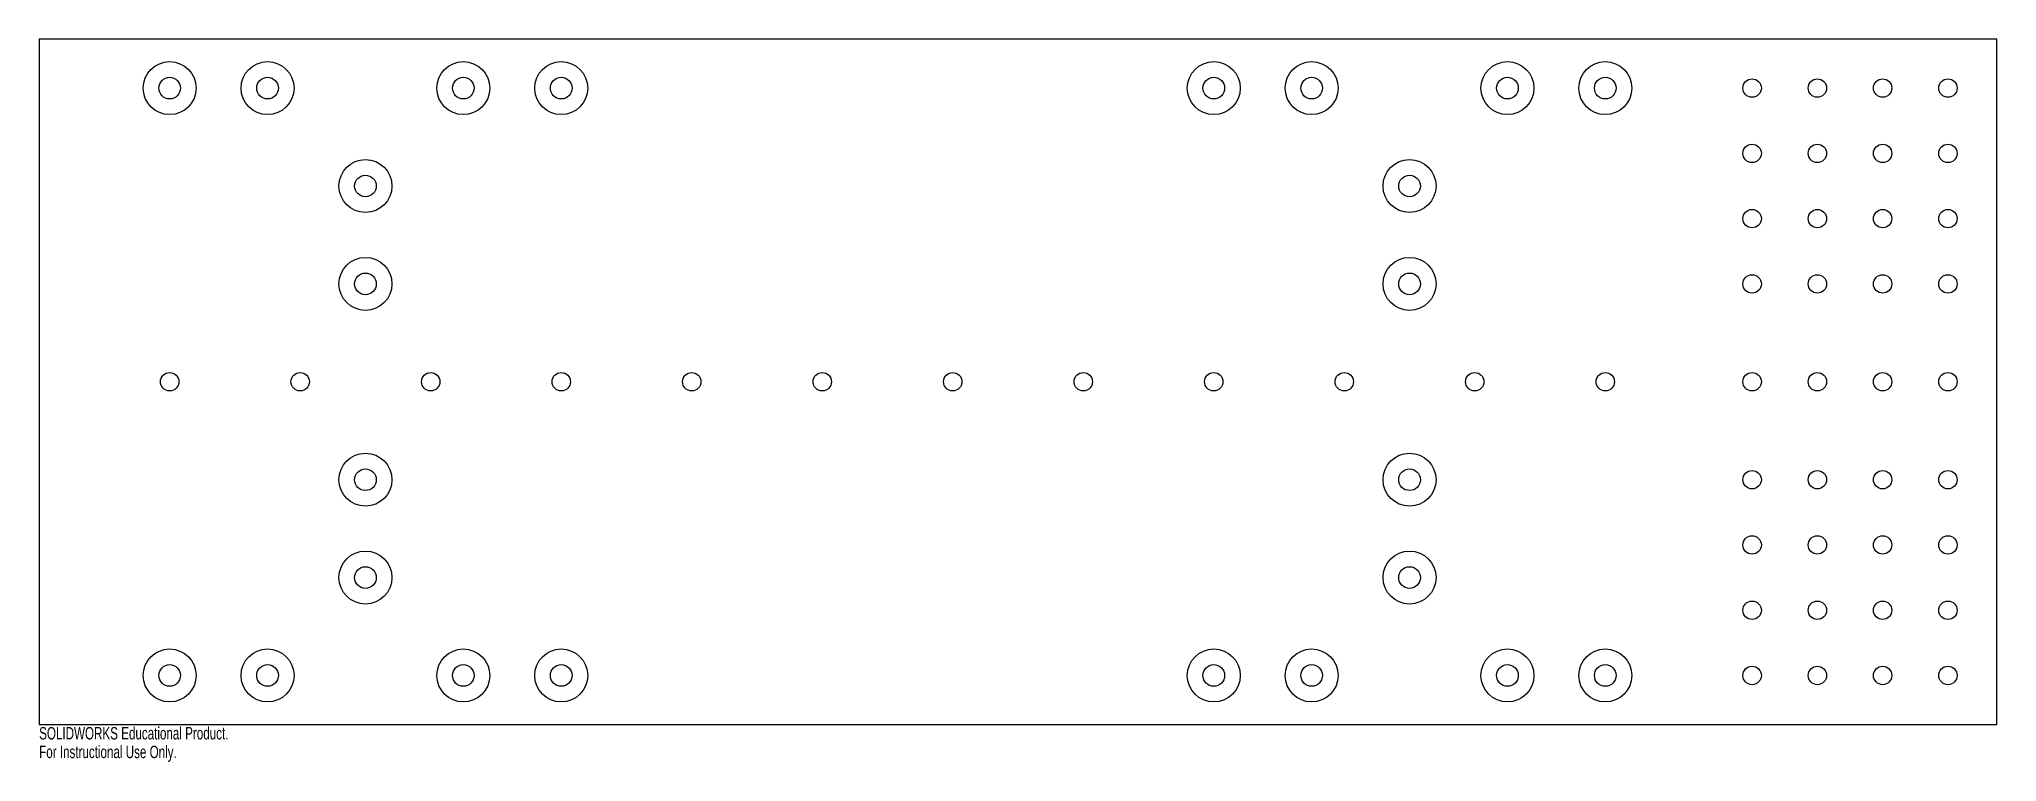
# Model space of a CAD drawing. Header units: inches. Extents: x -15 to 15, y -5.8 to 5.2.
import ezdxf

# ---------------------------------------------------------------- set-up
doc = ezdxf.new("R2010")
doc.units = ezdxf.units.IN
doc.header["$MEASUREMENT"] = 0
doc.styles.add('SLDTEXTSTYLE0', font='TXT', dxfattribs={"width": 0.7})

msp = doc.modelspace()

# ---------------------------------------------------------------- linework, layer by layer
at = {"color": 7, "linetype": 'Continuous', "lineweight": 25}
for p, q in [((-15, 5.25), (-15, -5.25)), ((15, 5.25), (-15, 5.25)), ((15, -5.25), (15, 5.25)), ((-15, -5.25), (15, -5.25))]:
    msp.add_line(p, q, dxfattribs=at)
for centre, radius in [((-13, 4.5), 0.406), ((-11.5, 4.5), 0.406), ((-8.5, 4.5), 0.406), ((-7, 4.5), 0.406), ((3, 4.5), 0.406), ((4.5, 4.5), 0.406), ((7.5, 4.5), 0.406), ((9, 4.5), 0.406), ((-13, 4.5), 0.166), ((-11.5, 4.5), 0.166), ((-8.5, 4.5), 0.166), ((-7, 4.5), 0.166), ((3, 4.5), 0.166), ((4.5, 4.5), 0.166), ((7.5, 4.5), 0.166), ((9, 4.5), 0.166), ((11.25, 4.5), 0.141), ((12.25, 4.5), 0.141), ((13.25, 4.5), 0.141), ((14.25, 4.5), 0.141), ((11.25, 3.5), 0.141), ((12.25, 3.5), 0.141), ((13.25, 3.5), 0.141), ((14.25, 3.5), 0.141), ((-10, 3), 0.406), ((6, 3), 0.406), ((-10, 3), 0.166), ((6, 3), 0.166), ((11.25, 2.5), 0.141), ((12.25, 2.5), 0.141), ((13.25, 2.5), 0.141), ((14.25, 2.5), 0.141), ((-10, 1.5), 0.406), ((6, 1.5), 0.406), ((-10, 1.5), 0.166), ((6, 1.5), 0.166), ((11.25, 1.5), 0.141), ((12.25, 1.5), 0.141), ((13.25, 1.5), 0.141), ((14.25, 1.5), 0.141), ((-13, 0), 0.141), ((-11, 0), 0.141), ((-9, 0), 0.141), ((-7, 0), 0.141), ((-5, 0), 0.141), ((-3, 0), 0.141), ((-1, 0), 0.141), ((1, 0), 0.141), ((3, 0), 0.141), ((5, 0), 0.141), ((7, 0), 0.141), ((9, 0), 0.141), ((11.25, 0), 0.141), ((12.25, 0), 0.141), ((13.25, 0), 0.141), ((14.25, 0), 0.141), ((-10, -1.5), 0.406), ((6, -1.5), 0.406), ((-10, -1.5), 0.166), ((6, -1.5), 0.166), ((11.25, -1.5), 0.141), ((12.25, -1.5), 0.141), ((13.25, -1.5), 0.141), ((14.25, -1.5), 0.141), ((11.25, -2.5), 0.141), ((12.25, -2.5), 0.141), ((13.25, -2.5), 0.141), ((14.25, -2.5), 0.141), ((-10, -3), 0.406), ((6, -3), 0.406), ((-10, -3), 0.166), ((6, -3), 0.166), ((11.25, -3.5), 0.141), ((12.25, -3.5), 0.141), ((13.25, -3.5), 0.141), ((14.25, -3.5), 0.141), ((-13, -4.5), 0.406), ((-11.5, -4.5), 0.406), ((-8.5, -4.5), 0.406), ((-7, -4.5), 0.406), ((3, -4.5), 0.406), ((4.5, -4.5), 0.406), ((7.5, -4.5), 0.406), ((9, -4.5), 0.406), ((-13, -4.5), 0.166), ((-11.5, -4.5), 0.166), ((-8.5, -4.5), 0.166), ((-7, -4.5), 0.166), ((3, -4.5), 0.166), ((4.5, -4.5), 0.166), ((7.5, -4.5), 0.166), ((9, -4.5), 0.166), ((11.25, -4.5), 0.141), ((12.25, -4.5), 0.141), ((13.25, -4.5), 0.141), ((14.25, -4.5), 0.141)]:
    msp.add_circle(centre, radius, dxfattribs=at)

# ---------------------------------------------------------------- texts
at = {"color": 7, "linetype": 'Continuous', "char_height": 0.1903, "attachment_point": 1, "style": 'SLDTEXTSTYLE0'}
for s, insert in [('SOLIDWORKS Educational Product.', (-15, -5.29)), ('For Instructional Use Only.', (-15, -5.576))]:
    msp.add_mtext(s, dxfattribs=dict(at, insert=insert))

doc.saveas('drawing.dxf')
